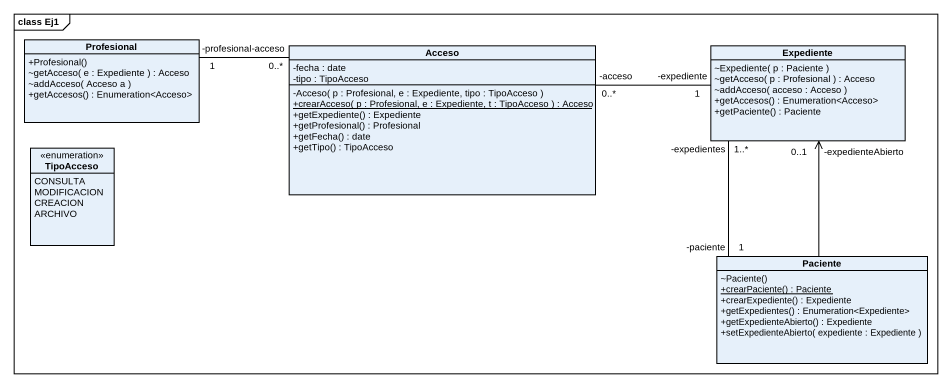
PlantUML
@startuml
mainframe class Ej1
hide circle
hide empty members
skinparam classAttributeIconSize 0
class Profesional {
  +Profesional()
  ~getAcceso( e : Expediente ) : Acceso
  ~addAcceso( Acceso a )
  +getAccesos() : Enumeration<Acceso>
}
class Acceso {
  -fecha : date
  -tipo : TipoAcceso
  -Acceso( p : Profesional, e : Expediente, tipo : TipoAcceso )
  {static} +crearAcceso( p : Profesional, e : Expediente, t : TipoAcceso ) : Acceso
  +getExpediente() : Expediente
  +getProfesional() : Profesional
  +getFecha() : date
  +getTipo() : TipoAcceso
}
class Expediente {
  ~Expediente( p : Paciente )
  ~getAcceso( p : Profesional ) : Acceso
  ~addAcceso( acceso : Acceso )
  +getAccesos() : Enumeration<Acceso>
  +getPaciente() : Paciente
}
enum TipoAcceso {
  CONSULTA
  MODIFICACION
  CREACION
  ARCHIVO
}
class Paciente {
  ~Paciente()
  {static} +crearPaciente() : Paciente
  +crearExpediente() : Expediente
  +getExpedientes() : Enumeration<Expediente>
  +getExpedienteAbierto() : Expediente
  +setExpedienteAbierto( expediente : Expediente )
}
Acceso "-acceso\n0..*" -left- "-profesional\n1" Profesional
Acceso "-acceso\n0..*" -right- "-expediente\n1" Expediente
Expediente "-expedientes\n1..*" -- "1\n-paciente" Paciente
Paciente -up-> "0..1\n-expedienteAbierto" Expediente
@enduml
